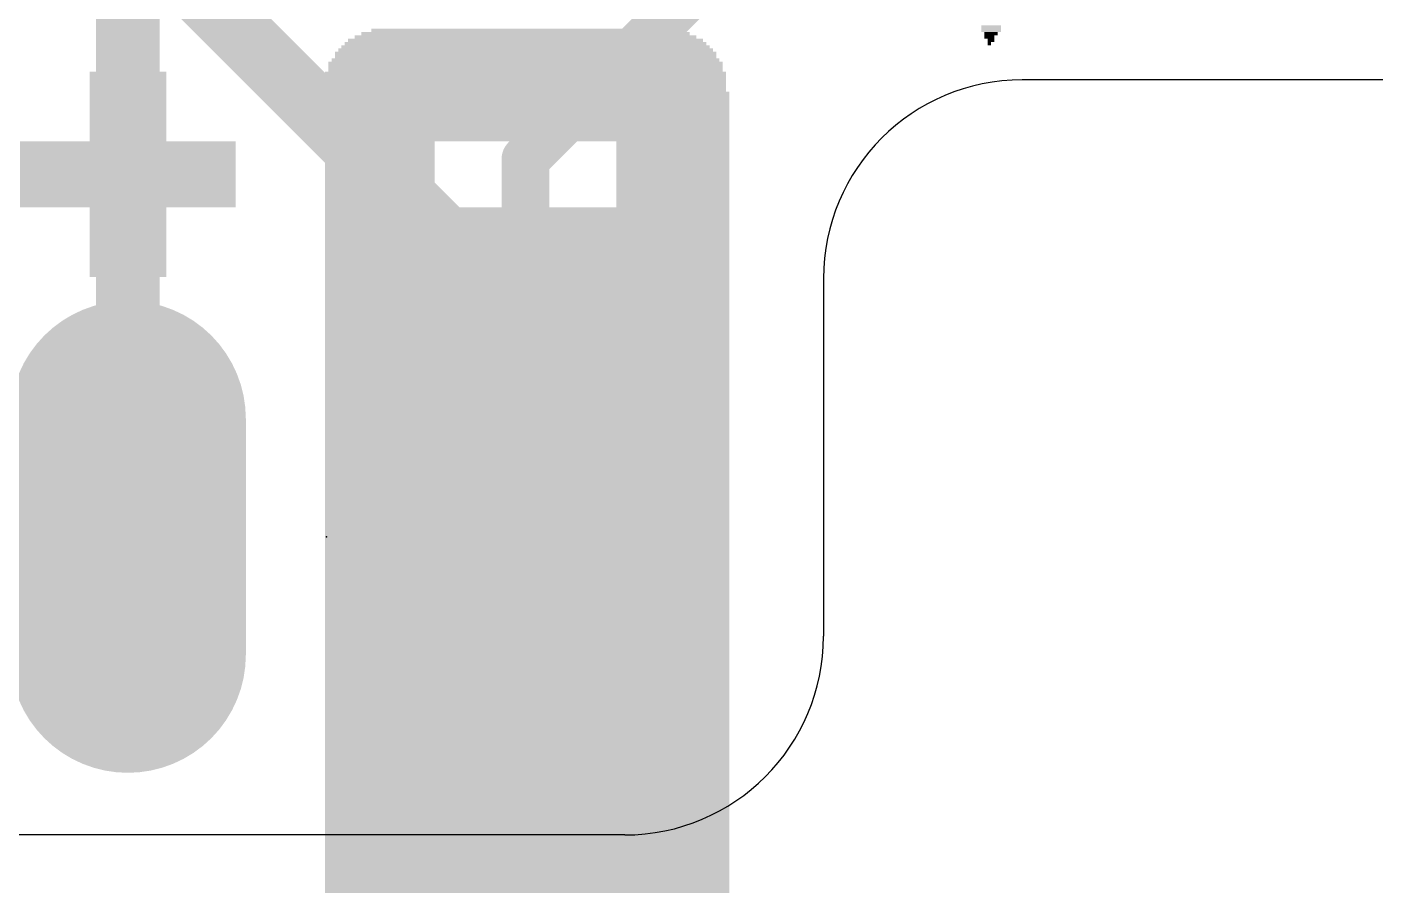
# Model space of a CAD drawing. Extents: x -28.6 to 28.6, y -39.6 to 14.1.
# Drawn here: x -24.14 to -15.53, y -16.25 to -10.71 of the extents above; entities that cross this region are included whole.
import ezdxf

# ---------------------------------------------------------------- set-up
doc = ezdxf.new("R2010")
doc.units = 0
for name, color, linetype in [('1', 12, 'CONTINUOUS'), ('16', 132, 'CONTINUOUS'), ('17', 110, 'CONTINUOUS'), ('20', 53, 'CONTINUOUS'), ('200', 40, 'CONTINUOUS'), ('201', 6, 'CONTINUOUS'), ('23', 40, 'CONTINUOUS')]:
    doc.layers.add(name, color=color, linetype=linetype)

# ---------------------------------------------------------------- blocks, each defined once
blk = doc.blocks.new('LONGP100')
at = {"const_width": 1}
blk.add_lwpolyline([(-0.5, 0), (0.5, 0)], dxfattribs=at)
at = {"const_width": 0.5}
for points in [[(-0.5, 0.25, 1), (-0.5, -0.25)], [(0.5, -0.25, 1), (0.5, 0.25)]]:
    blk.add_lwpolyline(points, format="xyb", dxfattribs=at)
blk = doc.blocks.new('RECT')
blk.add_solid([(-0.5, -0.5), (0.5, -0.5), (-0.5, 0.5), (0.5, 0.5)])

msp = doc.modelspace()

# ---------------------------------------------------------------- linework, layer by layer
at = {"layer": '1'}
for points, const_width in [([(-23.495, -13.97), (-23.495, -10.033)], 0.4064), ([(-19.812, -10.414), (-20.955, -11.557)], 0.3048), ([(-20.955, -11.557), (-20.955, -13.97)], 0.3048)]:
    msp.add_lwpolyline(points, dxfattribs=dict(at, const_width=const_width))
for points, const_width in [([(-20.8788, -11.557, 1), (-21.0312, -11.557)], 0.1524), ([(-21.0089, -11.5031, 1), (-20.9011, -11.6109)], 0.1524), ([(-23.5966, -13.97, 1), (-23.3934, -13.97)], 0.2032), ([(-21.0312, -13.97, 1), (-20.8788, -13.97)], 0.1524)]:
    msp.add_lwpolyline(points, format="xyb", dxfattribs=dict(at, const_width=const_width))
at = {"layer": '16', "const_width": 0.4064}
for points in [[(-26.416, -7.112), (-20.955, -12.573)], [(-20.955, -13.97), (-20.955, -12.573)]]:
    msp.add_lwpolyline(points, dxfattribs=at)
at = {"layer": '16', "const_width": 0.2032}
for points in [[(-20.8534, -12.573, 1), (-21.0566, -12.573)], [(-21.0268, -12.6448, 1), (-20.8832, -12.5012)], [(-21.0566, -13.97, 1), (-20.8534, -13.97)]]:
    msp.add_lwpolyline(points, format="xyb", dxfattribs=at)
at = {"layer": '20'}
for p, q in [((-6.35, -11.049), (-17.78, -11.049)), ((-19.05, -12.319), (-19.05, -14.605)), ((-20.32, -15.875), (-27.178, -15.875))]:
    msp.add_line(p, q, dxfattribs=at)
for centre, start, end in [((-17.78, -12.319), 90, 180), ((-20.32, -14.605), 270, 0)]:
    msp.add_arc(centre, 1.27, start, end, dxfattribs=at)
at = {"layer": '23'}
msp.add_point((-22.225, -13.97), dxfattribs=at)

# ---------------------------------------------------------------- block references
at = {"layer": '17', "xscale": 1.508, "yscale": 1.508, "rotation": 90}
for p in [(-23.495, -13.97), (-23.495, -13.97), (-20.955, -13.97), (-20.955, -13.97)]:
    msp.add_blockref('LONGP100', p, dxfattribs=at)
at = {"layer": '200', "yscale": 0.0212}
for p, xscale in [((-20.9659, -10.775), 2.1589), ((-20.9659, -10.7538), 2.0743), ((-20.9659, -10.7327), 1.9473), ((-20.9659, -10.8597), 2.3706), ((-20.9659, -10.8385), 2.3282), ((-20.9659, -10.8173), 2.2859), ((-20.9659, -10.7962), 2.2436), ((-20.9659, -10.9443), 2.4976), ((-20.9659, -10.9231), 2.4552), ((-20.9659, -10.8808), 2.4129), ((-20.9659, -10.902), 2.4129), ((-23.5164, -11.0078), 0.4445), ((-23.5164, -11.029), 0.4445), ((-20.9659, -11.0078), 2.5399), ((-20.9659, -11.029), 2.5399), ((-20.9659, -10.9655), 2.4976), ((-20.9659, -10.9866), 2.4976), ((-23.5164, -11.0501), 0.4445), ((-23.5164, -11.0713), 0.4445), ((-23.5164, -11.0925), 0.4445), ((-23.5164, -11.1136), 0.4445), ((-20.9659, -11.0501), 2.5399), ((-20.9659, -11.0713), 2.5399), ((-20.9659, -11.0925), 2.5399), ((-20.9659, -11.1136), 2.5399), ((-23.5164, -11.1348), 0.4445), ((-23.5164, -11.156), 0.4445), ((-23.5164, -11.1771), 0.4445), ((-23.5164, -11.1983), 0.4445), ((-20.9553, -11.1348), 2.5611), ((-20.9553, -11.156), 2.5611), ((-20.9553, -11.1771), 2.5611), ((-20.9553, -11.1983), 2.5611), ((-23.5164, -11.2195), 0.4445), ((-23.5164, -11.2406), 0.4445), ((-23.5164, -11.2618), 0.4445), ((-23.5164, -11.283), 0.4445), ((-20.9553, -11.2195), 2.5611), ((-20.9553, -11.2406), 2.5611), ((-20.9553, -11.2618), 2.5611), ((-20.9553, -11.283), 2.5611), ((-23.5164, -11.3041), 0.4445), ((-23.5164, -11.3253), 0.4445), ((-23.5164, -11.3465), 0.4445), ((-23.5164, -11.3676), 0.4445), ((-20.9553, -11.3041), 2.5611), ((-20.9553, -11.3253), 2.5611), ((-20.9553, -11.3465), 2.5611), ((-20.9553, -11.3676), 2.5611), ((-23.5164, -11.4523), 1.3334), ((-23.5164, -11.3888), 0.4445), ((-23.5164, -11.41), 0.4445), ((-23.5164, -11.4311), 0.4445), ((-20.9553, -11.3888), 2.5611), ((-20.9553, -11.41), 2.5611), ((-20.9553, -11.4311), 2.5611), ((-21.9078, -11.4523), 0.6561), ((-20.024, -11.4523), 0.6985), ((-23.5164, -11.4735), 1.3334), ((-23.5164, -11.4946), 1.3334), ((-23.5164, -11.5158), 1.3334), ((-23.5164, -11.537), 1.3334), ((-21.9078, -11.4735), 0.6561), ((-21.9078, -11.4946), 0.6561), ((-21.9078, -11.5158), 0.6561), ((-21.9078, -11.537), 0.6561), ((-20.024, -11.4735), 0.6985), ((-20.024, -11.4946), 0.6985), ((-20.024, -11.5158), 0.6985), ((-20.024, -11.537), 0.6985), ((-23.5164, -11.5581), 1.3334), ((-23.5164, -11.5793), 1.3334), ((-23.5164, -11.6005), 1.3334), ((-23.5164, -11.6216), 1.3334), ((-21.9078, -11.5581), 0.6561), ((-21.9078, -11.5793), 0.6561), ((-21.9078, -11.6005), 0.6561), ((-21.9078, -11.6216), 0.6561), ((-20.024, -11.5581), 0.6985), ((-20.024, -11.5793), 0.6985), ((-20.024, -11.6005), 0.6985), ((-20.024, -11.6216), 0.6985), ((-23.5164, -11.6428), 1.3334), ((-23.5164, -11.6639), 1.3334), ((-23.5164, -11.6851), 1.3334), ((-23.5164, -11.7063), 1.3334), ((-21.9078, -11.6428), 0.6561), ((-21.9078, -11.6639), 0.6561), ((-21.9078, -11.6851), 0.6561), ((-21.9078, -11.7063), 0.6561), ((-20.024, -11.6428), 0.6985), ((-20.024, -11.6639), 0.6985), ((-20.024, -11.6851), 0.6985), ((-20.024, -11.7063), 0.6985), ((-23.5164, -11.7274), 1.3334), ((-23.5164, -11.7486), 1.3334), ((-23.5164, -11.7698), 1.3334), ((-23.5164, -11.7909), 1.3334), ((-21.9078, -11.7274), 0.6561), ((-21.9078, -11.7486), 0.6561), ((-21.9078, -11.7698), 0.6561), ((-21.9078, -11.7909), 0.6561), ((-20.024, -11.7274), 0.6985), ((-20.024, -11.7486), 0.6985), ((-20.024, -11.7698), 0.6985), ((-20.024, -11.7909), 0.6985), ((-23.5164, -11.8121), 1.3334), ((-23.5164, -11.8333), 1.3334), ((-23.5164, -11.8544), 1.3334), ((-23.5164, -11.8756), 0.4445), ((-23.5164, -11.8968), 0.4445), ((-21.9078, -11.8121), 0.6561), ((-21.9078, -11.8333), 0.6561), ((-21.9078, -11.8544), 0.6561), ((-20.9553, -11.8756), 2.5611), ((-20.9553, -11.8968), 2.5611), ((-20.024, -11.8121), 0.6985), ((-20.024, -11.8333), 0.6985), ((-20.024, -11.8544), 0.6985), ((-23.5164, -11.9179), 0.4445), ((-23.5164, -11.9391), 0.4445), ((-23.5164, -11.9603), 0.4445), ((-23.5164, -11.9814), 0.4445), ((-20.9553, -11.9179), 2.5611), ((-20.9553, -11.9391), 2.5611), ((-20.9553, -11.9603), 2.5611), ((-20.9553, -11.9814), 2.5611), ((-23.5164, -12.0026), 0.4445), ((-23.5164, -12.0238), 0.4445), ((-23.5164, -12.0449), 0.4445), ((-23.5164, -12.0661), 0.4445), ((-20.9553, -12.0026), 2.5611), ((-20.9553, -12.0238), 2.5611), ((-20.9553, -12.0449), 2.5611), ((-20.9553, -12.0661), 2.5611), ((-23.5164, -12.0873), 0.4445), ((-23.5164, -12.1084), 0.4445), ((-23.5164, -12.1296), 0.4445), ((-23.5164, -12.1508), 0.4445), ((-20.9553, -12.0873), 2.5611), ((-20.9553, -12.1084), 2.5611), ((-20.9553, -12.1296), 2.5611), ((-20.9553, -12.1508), 2.5611), ((-23.5164, -12.1719), 0.4445), ((-23.5164, -12.1931), 0.4445), ((-23.5164, -12.2143), 0.4445), ((-23.5164, -12.2354), 0.4445), ((-20.9553, -12.1719), 2.5611), ((-20.9553, -12.1931), 2.5611), ((-20.9553, -12.2143), 2.5611), ((-20.9553, -12.2354), 2.5611), ((-23.5164, -12.2566), 0.4445), ((-23.5164, -12.2778), 0.4445), ((-23.5164, -12.2989), 0.4445), ((-20.9553, -12.2566), 2.5611), ((-20.9553, -12.2778), 2.5611), ((-20.9553, -12.2989), 2.5611), ((-20.9553, -12.3201), 2.5611), ((-20.9553, -12.3413), 2.5611), ((-20.9553, -12.3624), 2.5611), ((-20.9553, -12.3836), 2.5611), ((-20.9553, -12.4048), 2.5611), ((-20.9553, -12.4259), 2.5611), ((-20.9553, -12.4471), 2.5611), ((-20.9553, -12.4683), 2.5611), ((-20.9553, -12.4894), 2.5611), ((-20.9553, -12.5106), 2.5611), ((-20.9553, -12.5318), 2.5611), ((-20.9553, -12.5529), 2.5611), ((-20.9553, -12.5741), 2.5611), ((-20.9553, -12.5952), 2.5611), ((-20.9553, -12.6164), 2.5611), ((-20.9553, -12.6376), 2.5611), ((-20.9553, -12.6587), 2.5611), ((-20.9553, -12.6799), 2.5611), ((-20.9553, -12.7011), 2.5611), ((-20.9553, -12.7222), 2.5611), ((-20.9553, -12.7434), 2.5611), ((-20.9553, -12.7646), 2.5611), ((-20.9553, -12.7857), 2.5611), ((-20.9553, -12.8069), 2.5611), ((-20.9553, -12.8281), 2.5611), ((-20.9553, -12.8492), 2.5611), ((-20.9553, -12.8704), 2.5611), ((-20.9553, -12.8916), 2.5611), ((-20.9553, -12.9127), 2.5611), ((-20.9553, -12.9339), 2.5611), ((-20.9553, -12.9551), 2.5611), ((-20.9553, -12.9762), 2.5611), ((-20.9553, -12.9974), 2.5611), ((-20.9553, -13.0186), 2.5611), ((-20.9553, -13.0397), 2.5611), ((-20.9553, -13.0609), 2.5611), ((-20.9553, -13.0821), 2.5611), ((-20.9553, -13.1032), 2.5611), ((-20.9553, -13.1244), 2.5611), ((-20.9553, -13.1456), 2.5611), ((-20.9553, -13.1667), 2.5611), ((-20.9553, -13.1879), 2.5611), ((-20.9553, -13.2091), 2.5611), ((-20.9553, -13.2302), 2.5611), ((-20.9553, -13.2514), 2.5611), ((-20.9553, -13.2726), 2.5611), ((-20.9553, -13.2937), 2.5611), ((-20.9553, -13.3149), 2.5611), ((-20.9553, -13.3361), 2.5611), ((-20.9553, -13.3572), 2.5611), ((-20.9553, -13.3784), 2.5611), ((-20.9553, -13.3995), 2.5611), ((-20.9553, -13.4207), 2.5611), ((-20.9553, -13.4419), 2.5611), ((-20.9553, -13.463), 2.5611), ((-20.9553, -13.4842), 2.5611), ((-20.9553, -13.5054), 2.5611), ((-20.9553, -13.5265), 2.5611), ((-20.9553, -13.5477), 2.5611), ((-20.9553, -13.5689), 2.5611), ((-20.9553, -13.59), 2.5611), ((-20.9553, -13.6112), 2.5611), ((-20.9553, -13.6324), 2.5611), ((-20.9553, -13.6535), 2.5611), ((-20.9553, -13.6747), 2.5611), ((-20.9553, -13.6959), 2.5611), ((-20.9553, -13.717), 2.5611), ((-20.9553, -13.7382), 2.5611), ((-20.9553, -13.7594), 2.5611), ((-20.9553, -13.7805), 2.5611), ((-20.9553, -13.8017), 2.5611), ((-20.9553, -13.8229), 2.5611), ((-20.9553, -13.844), 2.5611), ((-20.9553, -13.8652), 2.5611), ((-20.9553, -13.8864), 2.5611), ((-20.9553, -13.9075), 2.5611), ((-20.9553, -13.9287), 2.5611), ((-20.9553, -13.9499), 2.5611), ((-20.9553, -13.971), 2.5611), ((-20.9553, -13.9922), 2.5611), ((-20.9553, -14.0134), 2.5611), ((-20.9553, -14.0345), 2.5611), ((-20.9553, -14.0557), 2.5611), ((-20.9553, -14.0769), 2.5611), ((-20.9553, -14.098), 2.5611), ((-20.9553, -14.1192), 2.5611), ((-20.9553, -14.1404), 2.5611), ((-20.9553, -14.1615), 2.5611), ((-20.9553, -14.1827), 2.5611), ((-20.9553, -14.2039), 2.5611), ((-20.9553, -14.225), 2.5611), ((-20.9553, -14.2462), 2.5611), ((-20.9553, -14.2673), 2.5611), ((-20.9553, -14.2885), 2.5611), ((-20.9553, -14.3097), 2.5611), ((-20.9553, -14.3308), 2.5611), ((-20.9553, -14.352), 2.5611), ((-20.9553, -14.3732), 2.5611), ((-20.9553, -14.3943), 2.5611), ((-20.9553, -14.4155), 2.5611), ((-20.9553, -14.4367), 2.5611), ((-20.9553, -14.4578), 2.5611), ((-20.9553, -14.479), 2.5611), ((-20.9553, -14.5002), 2.5611), ((-20.9553, -14.5213), 2.5611), ((-20.9553, -14.5425), 2.5611), ((-20.9553, -14.5637), 2.5611), ((-20.9553, -14.5848), 2.5611), ((-20.9553, -14.606), 2.5611), ((-20.9553, -14.6272), 2.5611), ((-20.9553, -14.6483), 2.5611), ((-20.9553, -14.6695), 2.5611), ((-20.9553, -14.6907), 2.5611), ((-20.9553, -14.7118), 2.5611), ((-20.9553, -14.733), 2.5611), ((-20.9553, -14.7542), 2.5611), ((-20.9553, -14.7753), 2.5611), ((-20.9553, -14.7965), 2.5611), ((-20.9553, -14.8177), 2.5611), ((-20.9553, -14.8388), 2.5611), ((-20.9553, -14.86), 2.5611), ((-20.9553, -14.8812), 2.5611), ((-20.9553, -14.9023), 2.5611), ((-20.9553, -14.9235), 2.5611), ((-20.9553, -14.9447), 2.5611), ((-20.9553, -14.9658), 2.5611), ((-20.9553, -14.987), 2.5611), ((-20.9553, -15.0082), 2.5611), ((-20.9553, -15.0293), 2.5611), ((-20.9553, -15.0505), 2.5611), ((-20.9553, -15.0716), 2.5611), ((-20.9553, -15.0928), 2.5611), ((-20.9553, -15.114), 2.5611), ((-20.9553, -15.1351), 2.5611), ((-20.9553, -15.1563), 2.5611), ((-20.9553, -15.1775), 2.5611), ((-20.9553, -15.1986), 2.5611), ((-20.9553, -15.2198), 2.5611), ((-20.9553, -15.241), 2.5611), ((-20.9553, -15.2621), 2.5611), ((-20.9553, -15.2833), 2.5611), ((-20.9553, -15.3045), 2.5611), ((-20.9553, -15.3256), 2.5611), ((-20.9553, -15.3468), 2.5611), ((-20.9553, -15.368), 2.5611), ((-20.9553, -15.3891), 2.5611), ((-20.9553, -15.4103), 2.5611), ((-20.9553, -15.4315), 2.5611), ((-20.9553, -15.4526), 2.5611), ((-20.9553, -15.4738), 2.5611), ((-20.9553, -15.495), 2.5611), ((-20.9553, -15.5161), 2.5611), ((-20.9553, -15.5373), 2.5611), ((-20.9553, -15.5585), 2.5611), ((-20.9553, -15.5796), 2.5611), ((-20.9553, -15.6008), 2.5611), ((-20.9553, -15.622), 2.5611), ((-20.9553, -15.6431), 2.5611), ((-20.9553, -15.6643), 2.5611), ((-20.9553, -15.6855), 2.5611), ((-20.9553, -15.7066), 2.5611), ((-20.9553, -15.7278), 2.5611), ((-20.9553, -15.749), 2.5611), ((-20.9553, -15.7701), 2.5611), ((-20.9553, -15.7913), 2.5611), ((-20.9553, -15.8125), 2.5611), ((-20.9553, -15.8336), 2.5611), ((-20.9553, -15.8548), 2.5611), ((-20.9553, -15.876), 2.5611), ((-20.9553, -15.8971), 2.5611), ((-20.9553, -15.9183), 2.5611), ((-20.9553, -15.9394), 2.5611), ((-20.9553, -15.9606), 2.5611), ((-20.9553, -15.9818), 2.5611), ((-20.9553, -16.0029), 2.5611), ((-20.9553, -16.0241), 2.5611), ((-20.9553, -16.0453), 2.5611), ((-20.9553, -16.0664), 2.5611), ((-20.9553, -16.0876), 2.5611), ((-20.9553, -16.1088), 2.5611), ((-20.9553, -16.1299), 2.5611), ((-20.9553, -16.1511), 2.5611), ((-20.9553, -16.1723), 2.5611), ((-20.9553, -16.1934), 2.5611), ((-20.9553, -16.2146), 2.5611), ((-20.9553, -16.2358), 2.5611)]:
    msp.add_blockref('RECT', p, dxfattribs=dict(at, xscale=xscale))
at = {"layer": '201', "yscale": 0.0212, "rotation": 180}
for p, xscale in [((-20.9424, -10.775), 2.1589), ((-20.9424, -10.7538), 2.0743), ((-20.9424, -10.7327), 1.9473), ((-17.9792, -10.7115), 0.127), ((-17.9792, -10.7327), 0.127), ((-17.9792, -10.7538), 0.0847), ((-17.9898, -10.775), 0.0635), ((-20.9424, -10.8597), 2.3706), ((-20.9424, -10.8385), 2.3282), ((-20.9424, -10.8173), 2.2859), ((-20.9424, -10.7962), 2.2436), ((-17.9898, -10.8173), 0.0212), ((-17.9792, -10.7962), 0.0423), ((-20.9424, -10.9443), 2.4976), ((-20.9424, -10.9231), 2.4552), ((-20.9424, -10.8808), 2.4129), ((-20.9424, -10.902), 2.4129), ((-23.4718, -11.0078), 0.4445), ((-23.4718, -11.029), 0.4445), ((-20.9424, -11.0078), 2.5399), ((-20.9424, -11.029), 2.5399), ((-20.9424, -10.9655), 2.4976), ((-20.9424, -10.9866), 2.4976), ((-23.4718, -11.0501), 0.4445), ((-23.4718, -11.0713), 0.4445), ((-23.4718, -11.0925), 0.4445), ((-23.4718, -11.1136), 0.4445), ((-20.9424, -11.0501), 2.5399), ((-20.9424, -11.0713), 2.5399), ((-20.9424, -11.0925), 2.5399), ((-20.9424, -11.1136), 2.5399), ((-23.4718, -11.1348), 0.4445), ((-23.4718, -11.156), 0.4445), ((-23.4718, -11.1771), 0.4445), ((-23.4718, -11.1983), 0.4445), ((-20.9319, -11.1348), 2.5611), ((-20.9319, -11.156), 2.5611), ((-20.9319, -11.1771), 2.5611), ((-20.9319, -11.1983), 2.5611), ((-23.4718, -11.2195), 0.4445), ((-23.4718, -11.2406), 0.4445), ((-23.4718, -11.2618), 0.4445), ((-23.4718, -11.283), 0.4445), ((-20.9319, -11.2195), 2.5611), ((-20.9319, -11.2406), 2.5611), ((-20.9319, -11.2618), 2.5611), ((-20.9319, -11.283), 2.5611), ((-23.4718, -11.3041), 0.4445), ((-23.4718, -11.3253), 0.4445), ((-23.4718, -11.3465), 0.4445), ((-23.4718, -11.3676), 0.4445), ((-20.9319, -11.3041), 2.5611), ((-20.9319, -11.3253), 2.5611), ((-20.9319, -11.3465), 2.5611), ((-20.9319, -11.3676), 2.5611), ((-23.4718, -11.4523), 1.3334), ((-23.4718, -11.3888), 0.4445), ((-23.4718, -11.41), 0.4445), ((-23.4718, -11.4311), 0.4445), ((-20.9319, -11.3888), 2.5611), ((-20.9319, -11.41), 2.5611), ((-20.9319, -11.4311), 2.5611), ((-21.8737, -11.4523), 0.6773), ((-19.99, -11.4523), 0.6773), ((-23.4718, -11.4735), 1.3334), ((-23.4718, -11.4946), 1.3334), ((-23.4718, -11.5158), 1.3334), ((-23.4718, -11.537), 1.3334), ((-21.8737, -11.4735), 0.6773), ((-21.8737, -11.4946), 0.6773), ((-21.8737, -11.5158), 0.6773), ((-21.8737, -11.537), 0.6773), ((-19.99, -11.4735), 0.6773), ((-19.99, -11.4946), 0.6773), ((-19.99, -11.5158), 0.6773), ((-19.99, -11.537), 0.6773), ((-23.4718, -11.5581), 1.3334), ((-23.4718, -11.5793), 1.3334), ((-23.4718, -11.6005), 1.3334), ((-23.4718, -11.6216), 1.3334), ((-21.8737, -11.5581), 0.6773), ((-21.8737, -11.5793), 0.6773), ((-21.8737, -11.6005), 0.6773), ((-21.8737, -11.6216), 0.6773), ((-19.99, -11.5581), 0.6773), ((-19.99, -11.5793), 0.6773), ((-19.99, -11.6005), 0.6773), ((-19.99, -11.6216), 0.6773), ((-23.4718, -11.6428), 1.3334), ((-23.4718, -11.6639), 1.3334), ((-23.4718, -11.6851), 1.3334), ((-23.4718, -11.7063), 1.3334), ((-21.8737, -11.6428), 0.6773), ((-21.8737, -11.6639), 0.6773), ((-21.8737, -11.6851), 0.6773), ((-21.8737, -11.7063), 0.6773), ((-19.99, -11.6428), 0.6773), ((-19.99, -11.6639), 0.6773), ((-19.99, -11.6851), 0.6773), ((-19.99, -11.7063), 0.6773), ((-23.4718, -11.7274), 1.3334), ((-23.4718, -11.7486), 1.3334), ((-23.4718, -11.7698), 1.3334), ((-23.4718, -11.7909), 1.3334), ((-21.8737, -11.7274), 0.6773), ((-21.8737, -11.7486), 0.6773), ((-21.8737, -11.7698), 0.6773), ((-21.8737, -11.7909), 0.6773), ((-19.99, -11.7274), 0.6773), ((-19.99, -11.7486), 0.6773), ((-19.99, -11.7698), 0.6773), ((-19.99, -11.7909), 0.6773), ((-23.4718, -11.8121), 1.3334), ((-23.4718, -11.8333), 1.3334), ((-23.4718, -11.8544), 1.3334), ((-23.4718, -11.8756), 0.4445), ((-23.4718, -11.8968), 0.4445), ((-20.9319, -11.8756), 2.5611), ((-20.9319, -11.8968), 2.5611), ((-21.8737, -11.8121), 0.6773), ((-21.8737, -11.8333), 0.6773), ((-21.8737, -11.8544), 0.6773), ((-19.99, -11.8121), 0.6773), ((-19.99, -11.8333), 0.6773), ((-19.99, -11.8544), 0.6773), ((-23.4718, -11.9179), 0.4445), ((-23.4718, -11.9391), 0.4445), ((-23.4718, -11.9603), 0.4445), ((-23.4718, -11.9814), 0.4445), ((-20.9319, -11.9179), 2.5611), ((-20.9319, -11.9391), 2.5611), ((-20.9319, -11.9603), 2.5611), ((-20.9319, -11.9814), 2.5611), ((-23.4718, -12.0026), 0.4445), ((-23.4718, -12.0238), 0.4445), ((-23.4718, -12.0449), 0.4445), ((-23.4718, -12.0661), 0.4445), ((-20.9319, -12.0026), 2.5611), ((-20.9319, -12.0238), 2.5611), ((-20.9319, -12.0449), 2.5611), ((-20.9319, -12.0661), 2.5611), ((-23.4718, -12.0873), 0.4445), ((-23.4718, -12.1084), 0.4445), ((-23.4718, -12.1296), 0.4445), ((-23.4718, -12.1508), 0.4445), ((-20.9319, -12.0873), 2.5611), ((-20.9319, -12.1084), 2.5611), ((-20.9319, -12.1296), 2.5611), ((-20.9319, -12.1508), 2.5611), ((-23.4718, -12.1719), 0.4445), ((-23.4718, -12.1931), 0.4445), ((-23.4718, -12.2143), 0.4445), ((-23.4718, -12.2354), 0.4445), ((-20.9319, -12.1719), 2.5611), ((-20.9319, -12.1931), 2.5611), ((-20.9319, -12.2143), 2.5611), ((-20.9319, -12.2354), 2.5611), ((-23.4718, -12.2566), 0.4445), ((-23.4718, -12.2778), 0.4445), ((-23.4718, -12.2989), 0.4445), ((-20.9319, -12.2566), 2.5611), ((-20.9319, -12.2778), 2.5611), ((-20.9319, -12.2989), 2.5611), ((-20.9319, -12.3201), 2.5611), ((-20.9319, -12.3413), 2.5611), ((-20.9319, -12.3624), 2.5611), ((-20.9319, -12.3836), 2.5611), ((-20.9319, -12.4048), 2.5611), ((-20.9319, -12.4259), 2.5611), ((-20.9319, -12.4471), 2.5611), ((-20.9319, -12.4683), 2.5611), ((-20.9319, -12.4894), 2.5611), ((-20.9319, -12.5106), 2.5611), ((-20.9319, -12.5318), 2.5611), ((-20.9319, -12.5529), 2.5611), ((-20.9319, -12.5741), 2.5611), ((-20.9319, -12.5952), 2.5611), ((-20.9319, -12.6164), 2.5611), ((-20.9319, -12.6376), 2.5611), ((-20.9319, -12.6587), 2.5611), ((-20.9319, -12.6799), 2.5611), ((-20.9319, -12.7011), 2.5611), ((-20.9319, -12.7222), 2.5611), ((-20.9319, -12.7434), 2.5611), ((-20.9319, -12.7646), 2.5611), ((-20.9319, -12.7857), 2.5611), ((-20.9319, -12.8069), 2.5611), ((-20.9319, -12.8281), 2.5611), ((-20.9319, -12.8492), 2.5611), ((-20.9319, -12.8704), 2.5611), ((-20.9319, -12.8916), 2.5611), ((-20.9319, -12.9127), 2.5611), ((-20.9319, -12.9339), 2.5611), ((-20.9319, -12.9551), 2.5611), ((-20.9319, -12.9762), 2.5611), ((-20.9319, -12.9974), 2.5611), ((-20.9319, -13.0186), 2.5611), ((-20.9319, -13.0397), 2.5611), ((-20.9319, -13.0609), 2.5611), ((-20.9319, -13.0821), 2.5611), ((-20.9319, -13.1032), 2.5611), ((-20.9319, -13.1244), 2.5611), ((-20.9319, -13.1456), 2.5611), ((-20.9319, -13.1667), 2.5611), ((-20.9319, -13.1879), 2.5611), ((-20.9319, -13.2091), 2.5611), ((-20.9319, -13.2302), 2.5611), ((-20.9319, -13.2514), 2.5611), ((-20.9319, -13.2726), 2.5611), ((-20.9319, -13.2937), 2.5611), ((-20.9319, -13.3149), 2.5611), ((-20.9319, -13.3361), 2.5611), ((-20.9319, -13.3572), 2.5611), ((-20.9319, -13.3784), 2.5611), ((-20.9319, -13.3995), 2.5611), ((-20.9319, -13.4207), 2.5611), ((-20.9319, -13.4419), 2.5611), ((-20.9319, -13.463), 2.5611), ((-20.9319, -13.4842), 2.5611), ((-20.9319, -13.5054), 2.5611), ((-20.9319, -13.5265), 2.5611), ((-20.9319, -13.5477), 2.5611), ((-20.9319, -13.5689), 2.5611), ((-20.9319, -13.59), 2.5611), ((-20.9319, -13.6112), 2.5611), ((-20.9319, -13.6324), 2.5611), ((-20.9319, -13.6535), 2.5611), ((-20.9319, -13.6747), 2.5611), ((-20.9319, -13.6959), 2.5611), ((-20.9319, -13.717), 2.5611), ((-20.9319, -13.7382), 2.5611), ((-20.9319, -13.7594), 2.5611), ((-20.9319, -13.7805), 2.5611), ((-20.9319, -13.8017), 2.5611), ((-20.9319, -13.8229), 2.5611), ((-20.9319, -13.844), 2.5611), ((-20.9319, -13.8652), 2.5611), ((-20.9319, -13.8864), 2.5611), ((-20.9319, -13.9075), 2.5611), ((-20.9319, -13.9287), 2.5611), ((-20.9319, -13.9499), 2.5611), ((-20.9319, -13.971), 2.5611), ((-20.9319, -13.9922), 2.5611), ((-20.9319, -14.0134), 2.5611), ((-20.9319, -14.0345), 2.5611), ((-20.9319, -14.0557), 2.5611), ((-20.9319, -14.0769), 2.5611), ((-20.9319, -14.098), 2.5611), ((-20.9319, -14.1192), 2.5611), ((-20.9319, -14.1404), 2.5611), ((-20.9319, -14.1615), 2.5611), ((-20.9319, -14.1827), 2.5611), ((-20.9319, -14.2039), 2.5611), ((-20.9319, -14.225), 2.5611), ((-20.9319, -14.2462), 2.5611), ((-20.9319, -14.2673), 2.5611), ((-20.9319, -14.2885), 2.5611), ((-20.9319, -14.3097), 2.5611), ((-20.9319, -14.3308), 2.5611), ((-20.9319, -14.352), 2.5611), ((-20.9319, -14.3732), 2.5611), ((-20.9319, -14.3943), 2.5611), ((-20.9319, -14.4155), 2.5611), ((-20.9319, -14.4367), 2.5611), ((-20.9319, -14.4578), 2.5611), ((-20.9319, -14.479), 2.5611), ((-20.9319, -14.5002), 2.5611), ((-20.9319, -14.5213), 2.5611), ((-20.9319, -14.5425), 2.5611), ((-20.9319, -14.5637), 2.5611), ((-20.9319, -14.5848), 2.5611), ((-20.9319, -14.606), 2.5611), ((-20.9319, -14.6272), 2.5611), ((-20.9319, -14.6483), 2.5611), ((-20.9319, -14.6695), 2.5611), ((-20.9319, -14.6907), 2.5611), ((-20.9319, -14.7118), 2.5611), ((-20.9319, -14.733), 2.5611), ((-20.9319, -14.7542), 2.5611), ((-20.9319, -14.7753), 2.5611), ((-20.9319, -14.7965), 2.5611), ((-20.9319, -14.8177), 2.5611), ((-20.9319, -14.8388), 2.5611), ((-20.9319, -14.86), 2.5611), ((-20.9319, -14.8812), 2.5611), ((-20.9319, -14.9023), 2.5611), ((-20.9319, -14.9235), 2.5611), ((-20.9319, -14.9447), 2.5611), ((-20.9319, -14.9658), 2.5611), ((-20.9319, -14.987), 2.5611), ((-20.9319, -15.0082), 2.5611), ((-20.9319, -15.0293), 2.5611), ((-20.9319, -15.0505), 2.5611), ((-20.9319, -15.0716), 2.5611), ((-20.9319, -15.0928), 2.5611), ((-20.9319, -15.114), 2.5611), ((-20.9319, -15.1351), 2.5611), ((-20.9319, -15.1563), 2.5611), ((-20.9319, -15.1775), 2.5611), ((-20.9319, -15.1986), 2.5611), ((-20.9319, -15.2198), 2.5611), ((-20.9319, -15.241), 2.5611), ((-20.9319, -15.2621), 2.5611), ((-20.9319, -15.2833), 2.5611), ((-20.9319, -15.3045), 2.5611), ((-20.9319, -15.3256), 2.5611), ((-20.9319, -15.3468), 2.5611), ((-20.9319, -15.368), 2.5611), ((-20.9319, -15.3891), 2.5611), ((-20.9319, -15.4103), 2.5611), ((-20.9319, -15.4315), 2.5611), ((-20.9319, -15.4526), 2.5611), ((-20.9319, -15.4738), 2.5611), ((-20.9319, -15.495), 2.5611), ((-20.9319, -15.5161), 2.5611), ((-20.9319, -15.5373), 2.5611), ((-20.9319, -15.5585), 2.5611), ((-20.9319, -15.5796), 2.5611), ((-20.9319, -15.6008), 2.5611), ((-20.9319, -15.622), 2.5611), ((-20.9319, -15.6431), 2.5611), ((-20.9319, -15.6643), 2.5611), ((-20.9319, -15.6855), 2.5611), ((-20.9319, -15.7066), 2.5611), ((-20.9319, -15.7278), 2.5611), ((-20.9319, -15.749), 2.5611), ((-20.9319, -15.7701), 2.5611), ((-20.9319, -15.7913), 2.5611), ((-20.9319, -15.8125), 2.5611), ((-20.9319, -15.8336), 2.5611), ((-20.9319, -15.8548), 2.5611), ((-20.9319, -15.876), 2.5611), ((-20.9319, -15.8971), 2.5611), ((-20.9319, -15.9183), 2.5611), ((-20.9319, -15.9394), 2.5611), ((-20.9319, -15.9606), 2.5611), ((-20.9319, -15.9818), 2.5611), ((-20.9319, -16.0029), 2.5611), ((-20.9319, -16.0241), 2.5611), ((-20.9319, -16.0453), 2.5611), ((-20.9319, -16.0664), 2.5611), ((-20.9319, -16.0876), 2.5611), ((-20.9319, -16.1088), 2.5611), ((-20.9319, -16.1299), 2.5611), ((-20.9319, -16.1511), 2.5611), ((-20.9319, -16.1723), 2.5611), ((-20.9319, -16.1934), 2.5611), ((-20.9319, -16.2146), 2.5611), ((-20.9319, -16.2358), 2.5611)]:
    msp.add_blockref('RECT', p, dxfattribs=dict(at, xscale=xscale))

doc.saveas('drawing.dxf')
